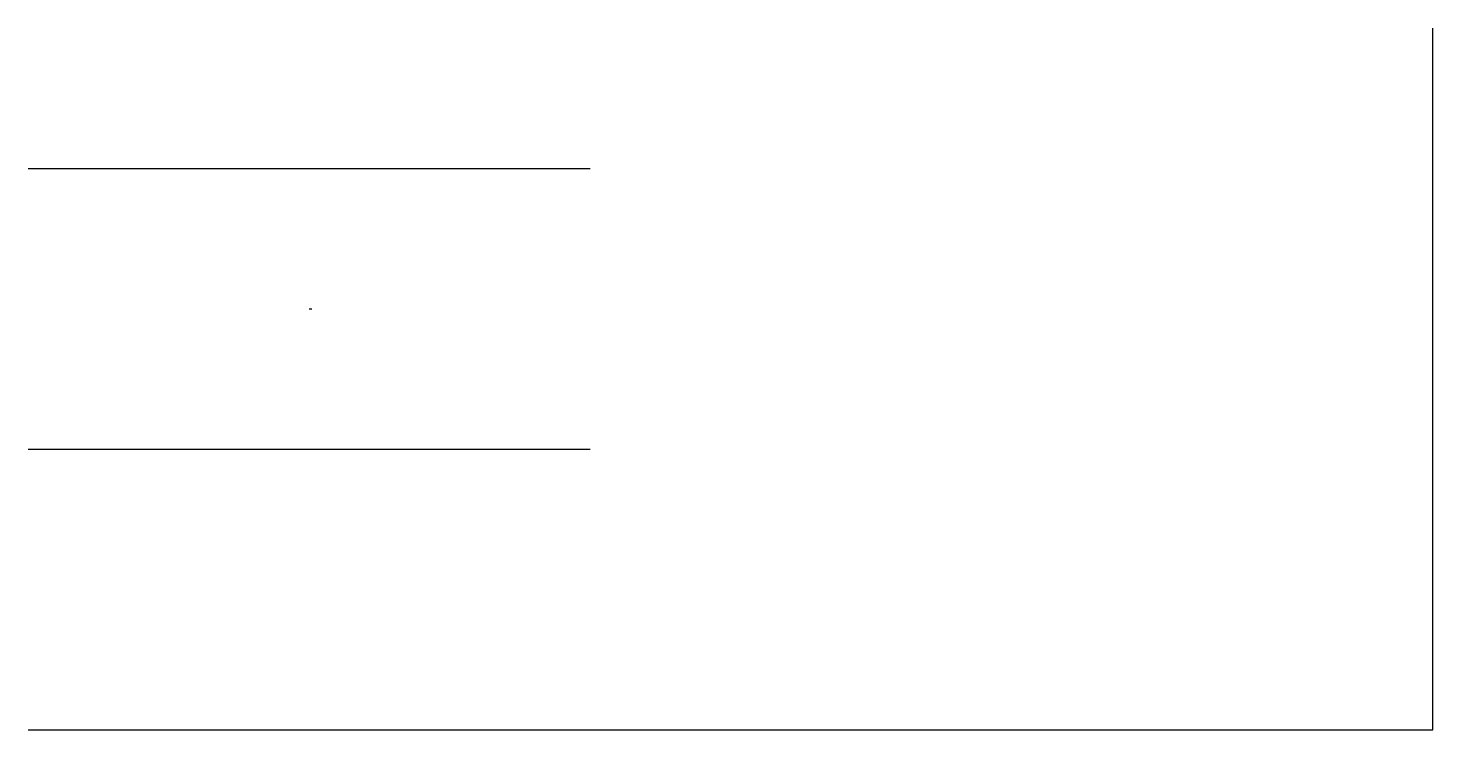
# Model space of a CAD drawing. Header units: millimetres. Extents: x 0 to 10000, y 20000 to 25000.
import ezdxf

# ---------------------------------------------------------------- set-up
doc = ezdxf.new("R2010")
doc.units = ezdxf.units.MM
doc.header["$MEASUREMENT"] = 0
for name, color, linetype in [('RAC', 1, 'CONTINUOUS'), ('TUYEN-ONG', 3, 'CONTINUOUS'), ('TUYEN-ONG-TEXT', 2, 'CONTINUOUS')]:
    doc.layers.add(name, color=color, linetype=linetype)

msp = doc.modelspace()

# ---------------------------------------------------------------- linework, layer by layer
at = {"layer": 'RAC'}
msp.add_line((0, 24000), (4000, 24000), dxfattribs=at)
at = {"layer": 'TUYEN-ONG'}
for p, q in [((10000, 20000), (10000, 25000)), ((2000, 23000), (2020, 23000)), ((0, 20000), (6000, 20000)), ((6000, 20000), (10000, 20000))]:
    msp.add_line(p, q, dxfattribs=at)
at = {"layer": 'TUYEN-ONG-TEXT'}
msp.add_line((0, 22000), (4000, 22000), dxfattribs=at)

doc.saveas('drawing.dxf')
